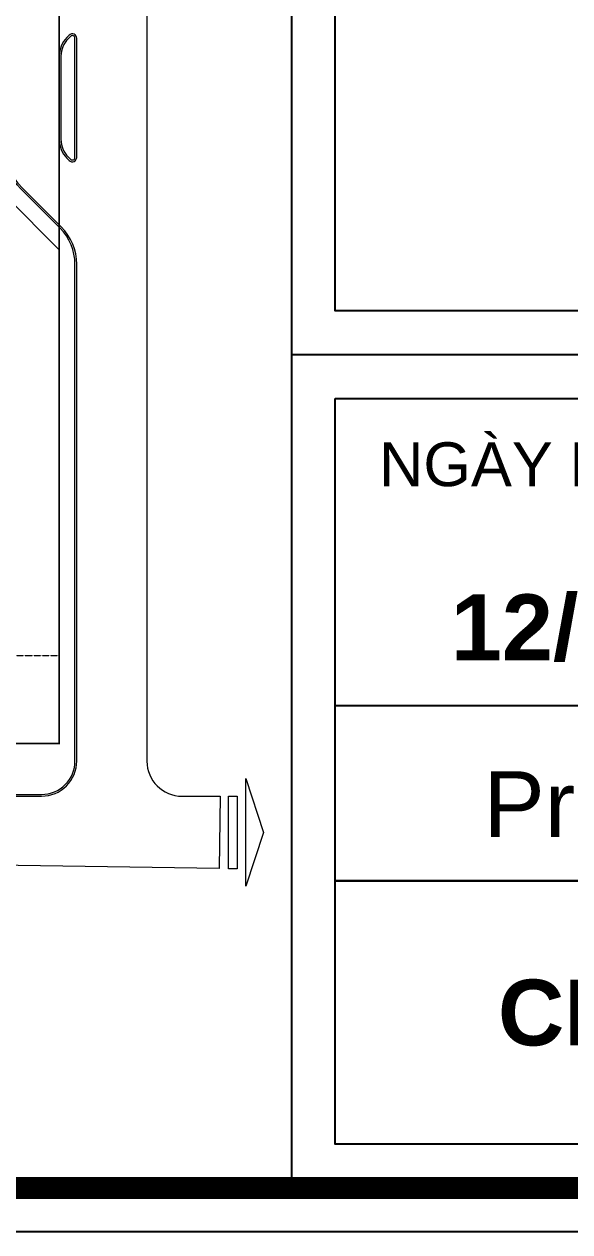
# Model space of a CAD drawing. Header units: millimetres. Extents: x 379264 to 1158416, y -283062 to 356890.
# Drawn here: x 685571 to 686815, y -30402 to -27649 of the extents above; entities that cross this region are included whole.
import ezdxf
from ezdxf.enums import TextEntityAlignment as Align

# ---------------------------------------------------------------- set-up
doc = ezdxf.new("R2010")
doc.units = ezdxf.units.MM
doc.linetypes.add('keyplan TANG 1$0$MB_Luoi truc$1$HTT Center', pattern=[13, 10, -1, 1, -1])
doc.linetypes.add('keyplan TANG 1$0$Ranh dat$0$HTT Divide', pattern=[18, 10, -2, 1, -2, 1, -2])
for name, color, linetype in [('04PM. THIN', 7, 'Continuous'), ('11PM. DIM', 2, 'Continuous'), ('BLOCK A - CHI TIET THANG 1$0$DnW', 20, 'Continuous')]:
    doc.layers.add(name, color=color, linetype=linetype)
for name, color, linetype, lineweight in [('keyplan TANG 1$0$Hatch vat lieu', 250, 'Continuous', 5), ('keyplan TANG 1$0$MB_Luoi truc$1$Luoi Truc', 250, 'keyplan TANG 1$0$MB_Luoi truc$1$HTT Center', 9), ('keyplan TANG 1$0$Net Thay khac', 250, 'Continuous', 15), ('keyplan TANG 1$0$Net thay Tuong', 250, 'Continuous', 20), ('keyplan TANG 1$0$Ranh dat$0$Ranh dat', 250, 'keyplan TANG 1$0$Ranh dat$0$HTT Divide', 40)]:
    doc.layers.add(name, color=color, linetype=linetype, lineweight=lineweight)
doc.styles.add('CHG_XX_Khung ten$0$A1 BORDER$0$ARIAL', font='arial.ttf')
doc.styles.add('CHG_XX_Khung ten$0$A1 BORDER$0$Arial - Bold', font='arialbd.ttf', dxfattribs={"height": 2.5})

# ---------------------------------------------------------------- blocks, each defined once
blk = doc.blocks.new('CHG_XX_Khung ten')
for p, q in [((687, 577), (687, 17)), ((687, 55), (824, 55))]:
    blk.add_line(p, q)
at = {"linetype": 'Continuous'}
blk.add_line((689, 39), (822, 39), dxfattribs=at)
blk.add_lwpolyline([(15, 579), (826, 579), (826, 15), (15, 15)], close=True)
at = {"color": 4, "linetype": 'Continuous', "const_width": 1}
blk.add_lwpolyline([(17, 577), (824, 577), (824, 17), (17, 17)], close=True, dxfattribs=at)
at = {"linetype": 'Continuous'}
for points in [[(689, 105), (822, 105), (822, 57), (689, 57)], [(689, 53), (822, 53), (822, 31), (689, 31)], [(822, 19), (689, 19), (689, 31), (822, 31)]]:
    blk.add_lwpolyline(points, close=True, dxfattribs=at)
at = {"style": 'CHG_XX_Khung ten$0$A1 BORDER$0$ARIAL'}
blk.add_text('NGÀY PHÁT HÀNH - ISSUE DATE', height=2, dxfattribs=at).set_placement((691, 50), align=Align.MIDDLE_LEFT)
for s, style, p in [('12/08/2019', 'CHG_XX_Khung ten$0$A1 BORDER$0$Arial - Bold', (704.752, 42.566)), ('Project', 'CHG_XX_Khung ten$0$A1 BORDER$0$ARIAL', (702.278, 34.5)), ('CHG-II', 'CHG_XX_Khung ten$0$A1 BORDER$0$Arial - Bold', (702.936, 25))]:
    blk.add_text(s, height=3, dxfattribs=dict(style=style)).set_placement(p, align=Align.MIDDLE_CENTER)
blk = doc.blocks.new('keyplan TANG 1')
at = {"layer": 'keyplan TANG 1$0$Hatch vat lieu'}
blk.add_lwpolyline([(31332.6, 66150, 0.41421356), (29532.7, 64350), (29532.7, 56321, 0.19891018), (31231.5, 52219.8), (35712.6, 47738.7, -0.19893092), (37528.5, 43354.2), (37527.6, 30734.4, -0.19889394), (35711.6, 26350.8), (31231.7, 21871, 0.19891468), (29533, 17769.7), (29533.2, -14000, 0.41421164), (33333.2, -17800), (105549.8, -17800, 0.4142149), (109349.8, -14000), (109349.6, 42637.1, 0.19891179), (107650.8, 46738.3), (103168.9, 51220.3, -0.19889394), (101352.9, 55603.9), (101352, 67603.4, -0.19893092), (103167.9, 71987.9)], format="xyb", dxfattribs=at)
blk.add_lwpolyline([(108837.3, 68606.4), (108572.2, 68341.2, 0.19893191), (107752.1, 66361.1), (107752.8, 56846.9, 0.19889295), (108572.9, 54867.2), (108837.4, 54602.7, 0.66817944), (109349.5, 54814.8), (109349.5, 68394.3, 0.66817766)], format="xyb", close=True, dxfattribs=at)
at = {"layer": 'keyplan TANG 1$0$MB_Luoi truc$1$Luoi Truc'}
blk.add_line((107550, -2000), (-120717, -2000), dxfattribs=at)
at = {"layer": 'keyplan TANG 1$0$Net Thay khac'}
for points in [[(117549, 168266.8), (117549.8, -14005.5, 0.41421223), (121549.8, -18005.4), (125899.8, -18005.4), (125774.5, -26262.7), (90092.3, -25721.2)], [(31332.6, 66350, 0.41421356), (29332.7, 64350), (29332.7, 56321, 0.19891018), (31090.1, 52078.4), (35571.1, 47597.3, -0.19893092), (37328.5, 43354.2), (37327.6, 30734.5, -0.19889394), (35570.2, 26492.2), (31090.3, 22012.4, 0.19891468), (29333, 17769.7), (29333.2, -14000, 0.41421164), (33333.2, -18000), (105549.8, -18000, 0.4142149), (109549.8, -14000), (109549.6, 42637.1, 0.19891179), (107792.2, 46879.8), (103310.3, 51361.7, -0.19889394), (101552.9, 55603.9), (101552, 67603.5, -0.19893092), (103309.3, 71846.5)]]:
    blk.add_lwpolyline(points, format="xyb", dxfattribs=at)
blk.add_lwpolyline([(108695.9, 68747.8), (108430.8, 68482.7, 0.19893191), (107552.1, 66361.1), (107552.8, 56846.8, 0.19889295), (108431.5, 54725.7), (108696, 54461.3, 0.66817944), (109549.5, 54814.8), (109549.5, 68394.3, 0.66817766)], format="xyb", close=True, dxfattribs=at)
for points in [[(130837.2, -22134.1), (128837.2, -28278.9), (128837.2, -16005.4)], [(127837.2, -18005.4), (127837.2, -26278.9), (126837.2, -26278.9), (126837.2, -18005.4)]]:
    blk.add_lwpolyline(points, close=True, dxfattribs=at)
at = {"layer": 'keyplan TANG 1$0$Net thay Tuong'}
blk.add_lwpolyline([(39327.3, 27420.9), (31332.9, 19426.6), (31333.2, -12000), (107549.8, -12000), (107550.7, 44292.8), (101550.8, 50315)], dxfattribs=at)
at = {"layer": 'keyplan TANG 1$0$Ranh dat$0$Ranh dat', "ltscale": 0.1, "const_width": 200}
blk.add_lwpolyline([(107552.7, 163996.8), (107549.8, -12000), (-120672.6, -12000), (-121036.9, 70001.2), (-12359.3, 69993.1), (-12354.3, 163998.2), (107552.7, 163996.8)], close=True, dxfattribs=at)
blk = doc.blocks.new('A$C0EEF145F')
at = {"layer": 'BLOCK A - CHI TIET THANG 1$0$DnW', "xscale": 0.02, "yscale": 0.02, "zscale": 0.02}
blk.add_blockref('keyplan TANG 1', (-2616.7, 442.7), dxfattribs=at)

msp = doc.modelspace()

# ---------------------------------------------------------------- block references
at = {"layer": '04PM. THIN', "xscale": 50, "yscale": 50, "zscale": 50}
msp.add_blockref('CHG_XX_Khung ten', (651829.92, -31152.33), dxfattribs=at)

# ---------------------------------------------------------------- next in the draw order: block references
at = {"layer": '11PM. DIM'}
msp.add_blockref('A$C0EEF145F', (686116.33, -29491.67), dxfattribs=at)

doc.saveas('drawing.dxf')
